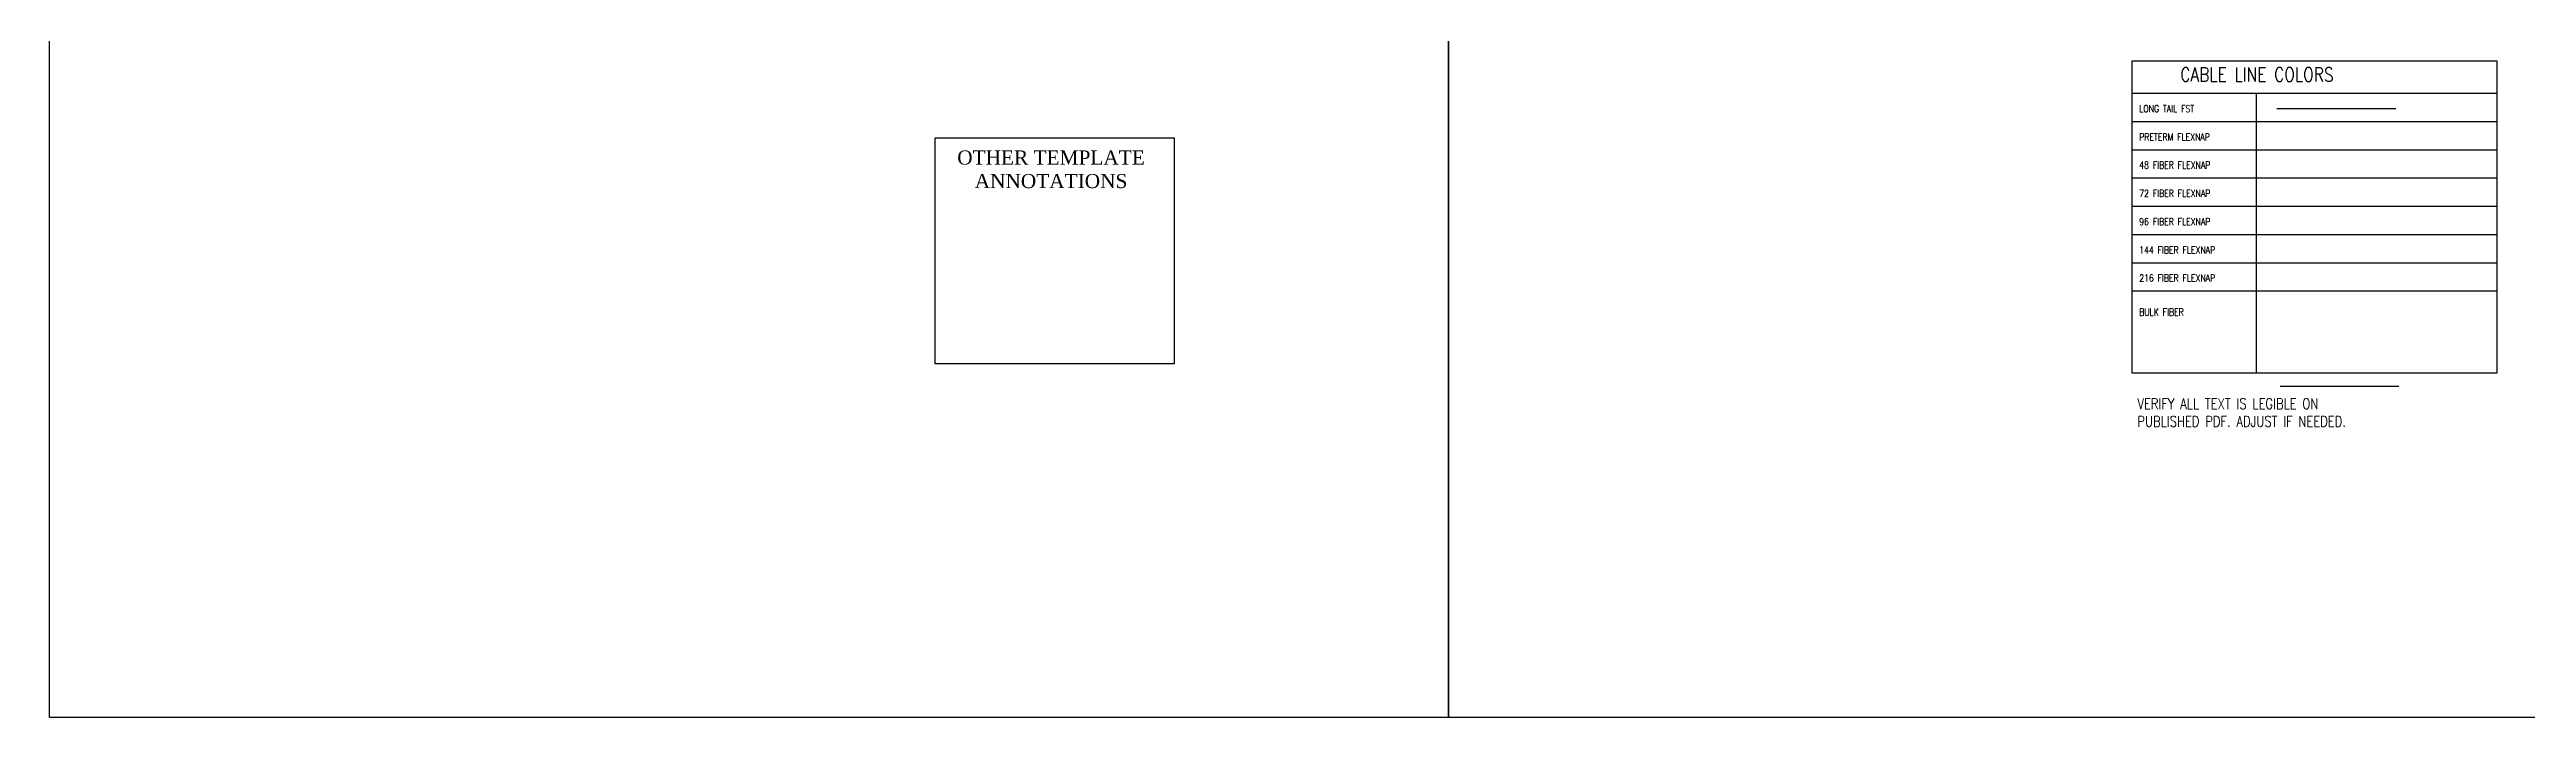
# Model space of a CAD drawing. Header units: feet. Extents: x 2808417 to 2820762, y 948624 to 970780.
# Drawn here: x 2810844 to 2812600, y 951077 to 951550 of the extents above; entities that cross this region are included whole.
import ezdxf
from ezdxf.lldxf.tags import DXFTag

# ---------------------------------------------------------------- set-up
doc = ezdxf.new("R2010")
doc.units = ezdxf.units.FT
doc.header["$LTSCALE"] = 0.015
doc.header["$MEASUREMENT"] = 0
doc.layers.add('F1', color=112, linetype='F1')
doc.layers.add('TAIL', color=1, linetype='MST')
doc.layers.add('TEMPLATE REFERENCE', color=2, linetype='Continuous', plot=False)
doc.styles.add('Line', font='txt.shx', dxfattribs={"height": 3})
doc.styles.add('RS332', font='romans.shx', dxfattribs={"width": 0.8})
doc.styles.get("Standard").update_dxf_attribs({"font": 'times.ttf'})
tags = doc.linetypes.add('F1', pattern='A,15,-5,["F1",Line,S=1.5,R=0,X=0,Y=-1.5],-12', length=32).pattern_tags.tags
tags[6] = DXFTag(74, 10)
tags = doc.linetypes.add('MST', pattern='A,5,-5,5,-5,["TAIL",Line,S=1.5,R=0,X=0,Y=-1.5],-20', length=40).pattern_tags.tags
tags[10] = DXFTag(74, 10)

msp = doc.modelspace()

# ---------------------------------------------------------------- linework, layer by layer
at = {"layer": 'F1', "ltscale": 50, "flags": 128}
msp.add_lwpolyline([(2812425.3, 951311.6), (2812509.6, 951311.6)], dxfattribs=at)
at = {"layer": 'TAIL', "ltscale": 50, "flags": 128}
msp.add_lwpolyline([(2812423, 951508.3), (2812507.3, 951508.3)], dxfattribs=at)
at = {"layer": 'TEMPLATE REFERENCE', "ltscale": 1.5}
for p, q in [((2812320.5, 951519), (2812578.9, 951519)), ((2812408.4, 951519), (2812408.4, 951320.8)), ((2812320.5, 951499), (2812578.9, 951499)), ((2812320.5, 951479), (2812578.9, 951479)), ((2812320.5, 951459), (2812578.9, 951459)), ((2812320.5, 951439), (2812578.9, 951439)), ((2812320.5, 951419), (2812578.9, 951419)), ((2812320.5, 951399), (2812578.9, 951399)), ((2812320.5, 951379), (2812578.9, 951379))]:
    msp.add_line(p, q, dxfattribs=at)
at = {"layer": 'TEMPLATE REFERENCE'}
for points in [[(2810844, 952015.7), (2811835.9, 952015.7), (2811835.9, 951077), (2810844, 951077)], [(2811835.9, 952015.7), (2812827.7, 952015.7), (2812827.7, 951077), (2811835.9, 951077)]]:
    msp.add_lwpolyline(points, close=True, dxfattribs=at)
at = {"layer": 'TEMPLATE REFERENCE', "ltscale": 1.5}
for points in [[(2812320.5, 951541.9), (2812578.9, 951541.9), (2812578.9, 951320.8), (2812320.5, 951320.8)], [(2811471.9, 951487.5), (2811641.4, 951487.5), (2811641.4, 951327.4), (2811471.9, 951327.4)]]:
    msp.add_lwpolyline(points, close=True, dxfattribs=at)

# ---------------------------------------------------------------- texts
at = {"layer": 'TEMPLATE REFERENCE', "style": 'RS332', "width": 0.8}
for s, height, p in [('CABLE LINE COLORS', 10, (2812354.6, 951527.3)), ('LONG TAIL FST', 5, (2812325.5, 951505.6)), ('PRETERM FLEXNAP', 5, (2812325.5, 951485.6)), ('48 FIBER FLEXNAP', 5, (2812325.5, 951465.6)), ('72 FIBER FLEXNAP', 5, (2812325.5, 951445.6)), ('96 FIBER FLEXNAP', 5, (2812325.5, 951425.6)), ('144 FIBER FLEXNAP', 5, (2812325.5, 951405.6)), ('216 FIBER FLEXNAP', 5, (2812325.5, 951385.6)), ('BULK FIBER', 5, (2812325.5, 951361.5))]:
    msp.add_text(s, height=height, dxfattribs=at).set_placement(p)
at = {"layer": 'TEMPLATE REFERENCE', "insert": (2811554, 951465.1), "char_height": 10, "attachment_point": 5}
msp.add_mtext('OTHER TEMPLATE \\PANNOTATIONS', dxfattribs=at)
at = {"layer": 'TEMPLATE REFERENCE', "ltscale": 1.75, "insert": (2812324.2, 951302.9), "char_height": 7.5, "width": 168.932, "attachment_point": 1, "style": 'RS332'}
msp.add_mtext('VERIFY ALL TEXT IS LEGIBLE ON PUBLISHED PDF. ADJUST IF NEEDED.', dxfattribs=at)

doc.saveas('drawing.dxf')
